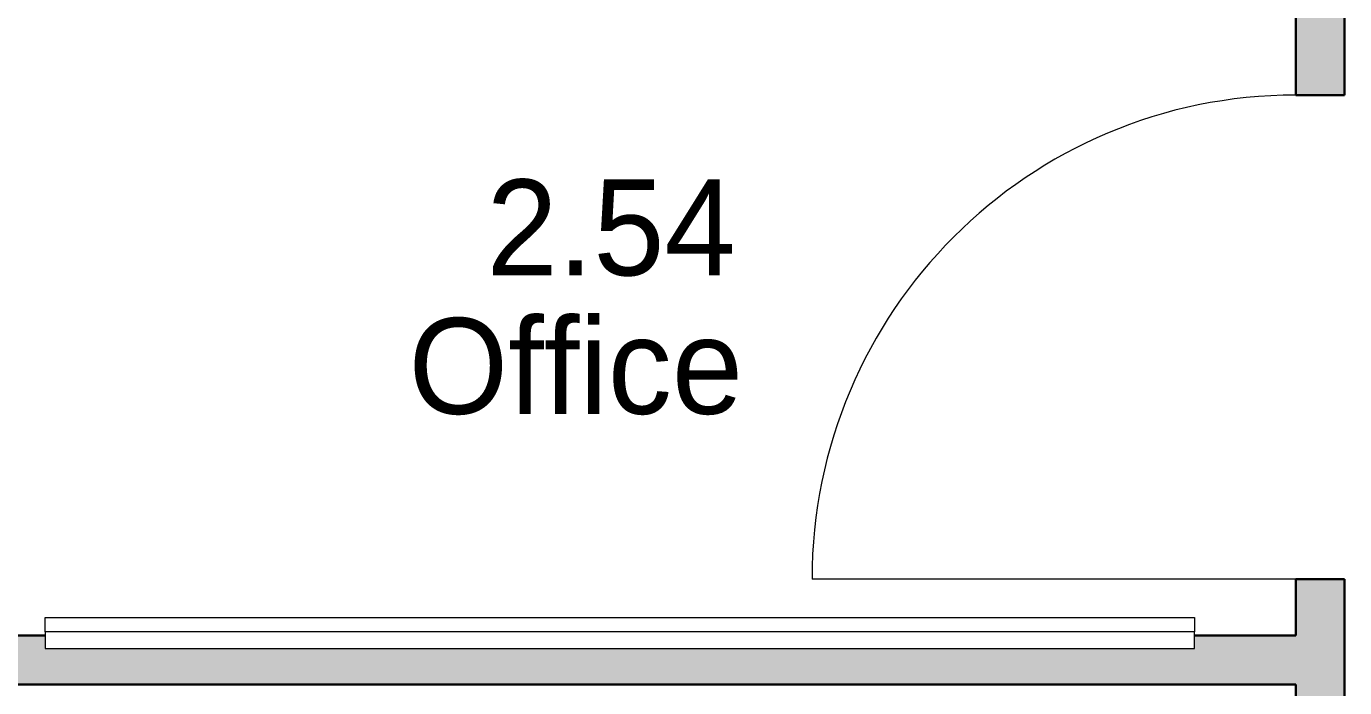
# Model space of a CAD drawing. Header units: millimetres. Extents: x 155927 to 295199, y -4084 to 97293.
# Drawn here: x 158498 to 161251, y 20549 to 21928 of the extents above; entities that cross this region are included whole.
import ezdxf

# ---------------------------------------------------------------- set-up
doc = ezdxf.new("R2010")
doc.units = ezdxf.units.MM
doc.header["$MEASUREMENT"] = 0
for name, color, linetype, lineweight in [('A-AREA-IDEN', 7, 'CONTINUOUS', 9), ('A-DOOR', 4, 'CONTINUOUS', 9), ('A-WALL-PATT', 7, 'CONTINUOUS', 9), ('I-FURN', 8, 'CONTINUOUS', 9), ('I-WALL', 7, 'CONTINUOUS', 9)]:
    doc.layers.add(name, color=color, linetype=linetype, lineweight=lineweight)
doc.styles.add('Century Gothic', font='GOTHIC.TTF', dxfattribs={"height": 200})

msp = doc.modelspace()

# ---------------------------------------------------------------- hatches: boundary and pattern name
at = {"layer": 'A-WALL-PATT'}
h = msp.add_hatch(color=256, dxfattribs=at)
h.paths.add_polyline_path([(161250.8, 15107.6), (161250.8, 15810.2), (161148.8, 15810.2), (161148.8, 15107.6)], flags=0)
h.paths.add_polyline_path([(161148.8, 16820.2), (161250.8, 16820.2), (161250.8, 18075.1), (161148.8, 18075.1), (161148.8, 17512.6)], flags=0)
h.paths.add_polyline_path([(161148.8, 19085.1), (161250.8, 19085.1), (161250.8, 20775.1), (161148.8, 20775.1), (161148.8, 19250.4)], flags=0)
h.paths.add_polyline_path([(161250.8, 21785.1), (161250.8, 23475.1), (161148.8, 23475.1), (161148.8, 21785.1)], flags=0)
h.paths.add_polyline_path([(161148.8, 24485.1), (161250.8, 24485.1), (161250.8, 25955.6), (161148.8, 25955.6), (161148.8, 25332.5)], flags=0)
msp.add_hatch(color=256, dxfattribs=at).paths.add_polyline_path([(161148.8, 20555.6), (161148.8, 20657.6), (160937.7, 20657.6), (160937.7, 20630.5), (158537.7, 20630.5), (158537.7, 20657.6), (156862.8, 20657.6), (156862.8, 20555.6), (160937.7, 20555.6)], flags=0)

# ---------------------------------------------------------------- linework, layer by layer
at = {"layer": 'A-DOOR'}
msp.add_line((161148.8, 20775.1), (160138.8, 20775.1), dxfattribs=at)
msp.add_arc((161148.8, 20775.1), 1010, 90, 180, dxfattribs=at)
at = {"layer": 'I-FURN'}
for p, q in [((158537.7, 20665.5), (158537.7, 20695.5)), ((158537.7, 20695.5), (160937.7, 20695.5)), ((160937.7, 20695.5), (160937.7, 20665.5)), ((160937.7, 20665.5), (158537.7, 20665.5)), ((160937.7, 20665.5), (158537.7, 20665.5)), ((158537.7, 20665.5), (158537.7, 20630.5)), ((160937.7, 20630.5), (160937.7, 20665.5)), ((158537.7, 20630.5), (160937.7, 20630.5))]:
    msp.add_line(p, q, dxfattribs=at)
at = {"layer": 'I-WALL', "lineweight": 30}
for p, q in [((161250.8, 21785.1), (161250.8, 23475.1)), ((161148.8, 23255.6), (161148.8, 21785.1)), ((161148.8, 21785.1), (161250.8, 21785.1)), ((161148.8, 20775.1), (161148.8, 20657.6)), ((161250.8, 20775.1), (161148.8, 20775.1)), ((161250.8, 19085.1), (161250.8, 20775.1)), ((158537.7, 20657.6), (156862.8, 20657.6)), ((161148.8, 20657.6), (160937.7, 20657.6)), ((156862.8, 20555.6), (161148.8, 20555.6)), ((161148.8, 20555.6), (161148.8, 19085.1))]:
    msp.add_line(p, q, dxfattribs=at)

# ---------------------------------------------------------------- texts
at = {"layer": 'A-AREA-IDEN', "style": 'Century Gothic'}
for s, p in [('2.54', (159459.1, 21409)), ('Office', (159296.4, 21120))]:
    msp.add_text(s, height=200, dxfattribs=at).set_placement(p)

doc.saveas('drawing.dxf')
